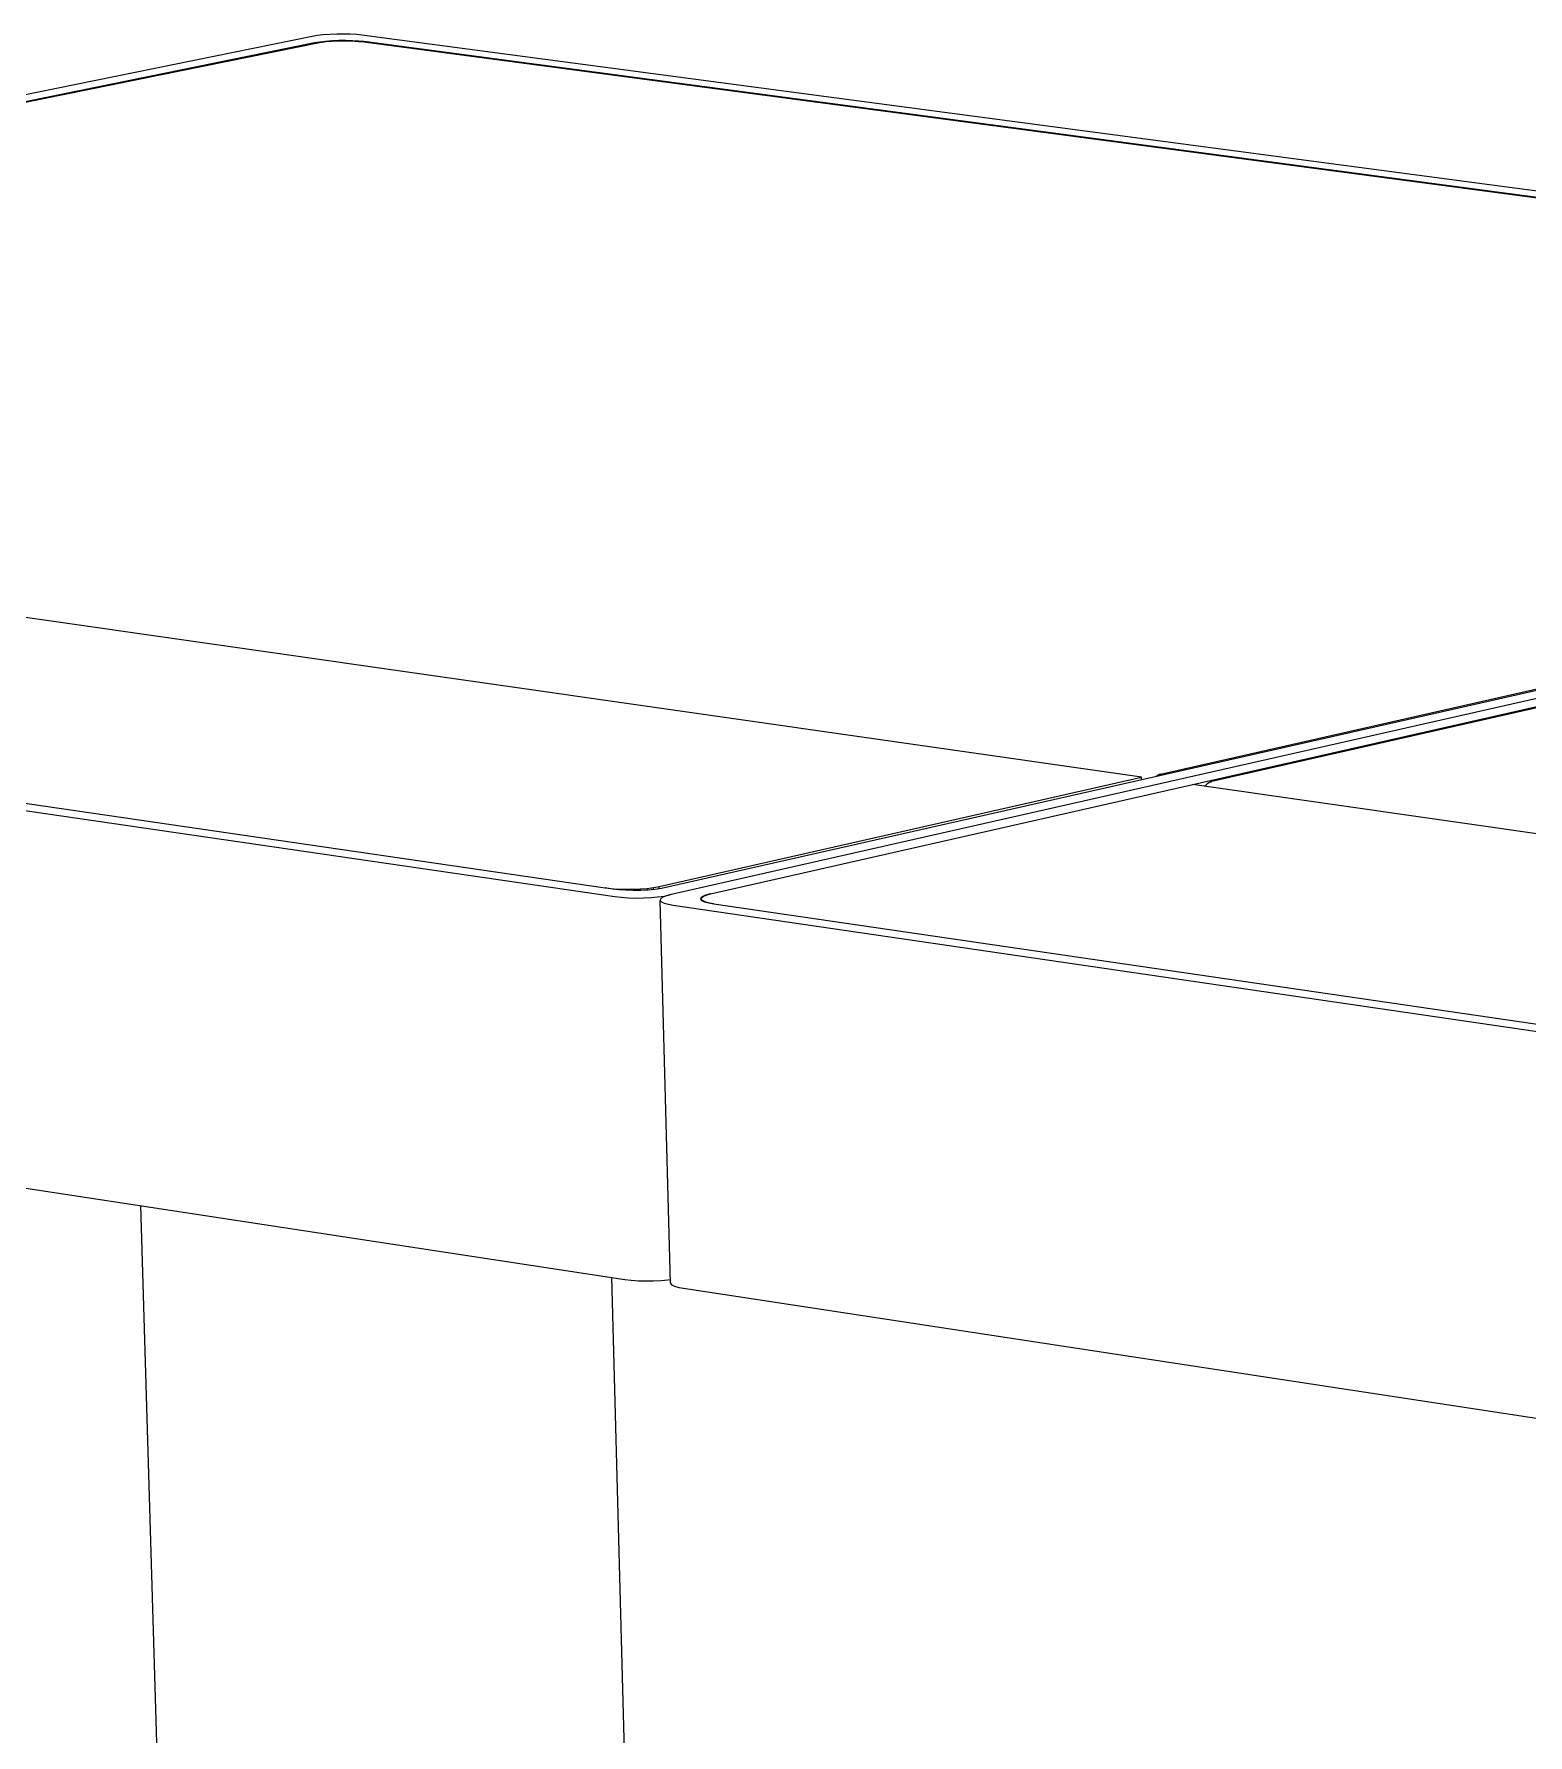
# Model space of a CAD drawing. Header units: millimetres. Extents: x -1283 to 2747, y -259 to 2557.
# Drawn here: x -489.3 to -359.7, y 872.3 to 1019.8 of the extents above; entities that cross this region are included whole.
import ezdxf

# ---------------------------------------------------------------- set-up
doc = ezdxf.new("R2010")
doc.units = ezdxf.units.MM
doc.header["$MEASUREMENT"] = 0
doc.layers.add('Utwórz2D linie widoczne', color=7, linetype='Continuous', true_color=0x000000)

msp = doc.modelspace()

# ---------------------------------------------------------------- linework, layer by layer
at = {"layer": 'Utwórz2D linie widoczne'}
for p, q in [((-464.75, 1019.71), (-465.2, 1019.63)), ((-464.25, 1019.77), (-464.75, 1019.71)), ((-463.67, 1019.81), (-464.25, 1019.77)), ((-463.07, 1019.83), (-463.67, 1019.81)), ((-462.48, 1019.84), (-463.07, 1019.83)), ((-461.89, 1019.83), (-462.48, 1019.84)), ((-461.32, 1019.79), (-461.89, 1019.83)), ((-460.88, 1019.74), (-461.32, 1019.79)), ((-239.12, 990.28), (-460.88, 1019.74)), ((-465.2, 1019.63), (-665.31, 978.9)), ((-661.9, 978.98), (-464.98, 1019.1)), ((-464.56, 1019.09), (-617.52, 987.92)), ((-464.98, 1019.1), (-464.53, 1019.17)), ((-464.98, 1019.01), (-464.98, 1019.1)), ((-464.01, 1019.15), (-464.56, 1019.09)), ((-464.53, 1019.17), (-464.04, 1019.23)), ((-464.53, 1019.09), (-464.53, 1019.17)), ((-464.04, 1019.23), (-463.47, 1019.27)), ((-464.04, 1019.14), (-464.04, 1019.23)), ((-463.5, 1019.19), (-464.01, 1019.15)), ((-462.92, 1019.22), (-463.5, 1019.19)), ((-463.47, 1019.27), (-462.88, 1019.3)), ((-463.47, 1019.19), (-463.47, 1019.27)), ((-462.33, 1019.22), (-462.92, 1019.22)), ((-462.88, 1019.3), (-462.29, 1019.3)), ((-462.88, 1019.22), (-462.88, 1019.3)), ((-461.75, 1019.21), (-462.33, 1019.22)), ((-462.29, 1019.3), (-461.71, 1019.29)), ((-462.29, 1019.22), (-462.29, 1019.3)), ((-461.19, 1019.17), (-461.75, 1019.21)), ((-461.71, 1019.29), (-461.15, 1019.25)), ((-461.71, 1019.21), (-461.71, 1019.29)), ((-460.7, 1019.12), (-461.19, 1019.17)), ((-461.15, 1019.25), (-460.72, 1019.21)), ((-461.15, 1019.17), (-461.15, 1019.25)), ((-460.72, 1019.21), (-242.43, 990.18)), ((-460.72, 1019.12), (-460.72, 1019.21)), ((-242.99, 990.17), (-460.7, 1019.12)), ((-241.56, 989.5), (-434.88, 945.7)), ((-238.62, 989.5), (-434.18, 945.15)), ((-430.64, 945.24), (-238.21, 988.92)), ((-391.59, 955.63), (-242.5, 989.4)), ((-237.77, 988.91), (-387.16, 954.99)), ((-393.26, 955.36), (-619.19, 987.68)), ((-665.26, 978.09), (-438.95, 945.01)), ((-661.85, 978.19), (-439.77, 945.76)), ((-435.09, 945.89), (-393.26, 955.36)), ((-393.25, 955.13), (-393.26, 955.36)), ((-391.97, 955.44), (-391.99, 955.42)), ((-391.94, 955.46), (-391.97, 955.44)), ((-391.92, 955.48), (-391.94, 955.46)), ((-391.89, 955.5), (-391.92, 955.48)), ((-391.86, 955.51), (-391.89, 955.5)), ((-391.83, 955.53), (-391.86, 955.51)), ((-391.8, 955.54), (-391.83, 955.53)), ((-391.78, 955.56), (-391.8, 955.54)), ((-391.75, 955.57), (-391.78, 955.56)), ((-391.72, 955.59), (-391.75, 955.57)), ((-391.68, 955.6), (-391.72, 955.59)), ((-391.65, 955.61), (-391.68, 955.6)), ((-391.62, 955.62), (-391.65, 955.61)), ((-391.59, 955.63), (-391.62, 955.62)), ((-387.64, 954.72), (-387.62, 954.74)), ((-387.62, 954.74), (-387.59, 954.77)), ((-387.59, 954.77), (-387.56, 954.79)), ((-387.56, 954.79), (-387.53, 954.81)), ((-387.53, 954.81), (-387.5, 954.84)), ((-387.5, 954.84), (-387.47, 954.86)), ((-387.47, 954.86), (-387.44, 954.88)), ((-387.44, 954.88), (-387.4, 954.9)), ((-387.4, 954.9), (-387.37, 954.91)), ((-387.37, 954.91), (-387.34, 954.93)), ((-387.34, 954.93), (-387.3, 954.94)), ((-387.3, 954.94), (-387.27, 954.96)), ((-387.27, 954.96), (-387.24, 954.97)), ((-387.24, 954.97), (-387.2, 954.98)), ((-387.2, 954.98), (-387.16, 954.99)), ((-142.05, 919.43), (-388.83, 954.73)), ((-387.76, 954.58), (-387.74, 954.61)), ((-387.74, 954.61), (-387.72, 954.64)), ((-387.72, 954.64), (-387.69, 954.66)), ((-387.69, 954.66), (-387.67, 954.69)), ((-387.67, 954.69), (-387.64, 954.72)), ((-663.89, 946.2), (-438.07, 911.8)), ((-435.58, 945.8), (-435.09, 945.89)), ((-435.09, 945.68), (-435.09, 945.89)), ((-439.14, 945.66), (-439.77, 945.76)), ((-439.77, 945.76), (-439.29, 945.7)), ((-439.29, 945.7), (-438.68, 945.66)), ((-439.29, 945.69), (-439.29, 945.7)), ((-438.6, 945.6), (-439.14, 945.66)), ((-438.95, 945.01), (-438.4, 944.95)), ((-438.68, 945.66), (-438.04, 945.64)), ((-438.67, 945.61), (-438.68, 945.66)), ((-437.98, 945.56), (-438.6, 945.6)), ((-438.4, 944.95), (-437.77, 944.9)), ((-438.04, 945.64), (-437.39, 945.65)), ((-438.03, 945.56), (-438.04, 945.64)), ((-437.34, 945.54), (-437.98, 945.56)), ((-437.77, 944.9), (-437.12, 944.88)), ((-437.39, 945.65), (-436.74, 945.68)), ((-437.39, 945.54), (-437.39, 945.65)), ((-436.69, 945.54), (-437.34, 945.54)), ((-437.12, 944.88), (-436.46, 944.89)), ((-436.74, 945.68), (-436.12, 945.72)), ((-436.74, 945.54), (-436.74, 945.68)), ((-436.04, 945.57), (-436.69, 945.54)), ((-436.46, 944.89), (-435.8, 944.92)), ((-436.12, 945.72), (-435.58, 945.8)), ((-436.11, 945.57), (-436.12, 945.72)), ((-435.48, 945.63), (-436.04, 945.57)), ((-435.8, 944.92), (-435.23, 944.98)), ((-435.58, 945.62), (-435.58, 945.8)), ((-434.88, 945.7), (-435.48, 945.63)), ((-435.23, 944.98), (-434.62, 945.05)), ((-434.97, 944.8), (-435, 944.68)), ((-435, 944.68), (-434.89, 944.56)), ((-434.12, 911.46), (-435, 944.68)), ((-434.84, 944.93), (-434.97, 944.8)), ((-434.89, 944.56), (-434.65, 944.45)), ((-434.55, 945.04), (-434.84, 944.93)), ((-434.65, 944.45), (-434.27, 944.34)), ((-434.62, 945.05), (-434.18, 945.15)), ((-434.62, 945.01), (-434.62, 945.05)), ((-434.18, 945.15), (-434.55, 945.04)), ((-431.49, 944.91), (-431.51, 944.79)), ((-431.51, 944.79), (-431.41, 944.67)), ((-431.3, 945.02), (-431.49, 944.91)), ((-431.44, 944.78), (-431.42, 944.9)), ((-431.34, 944.66), (-431.44, 944.78)), ((-431.42, 944.9), (-431.29, 945.02)), ((-431.41, 944.67), (-431.17, 944.56)), ((-431.1, 944.55), (-431.34, 944.66)), ((-431.07, 945.14), (-431.3, 945.02)), ((-431.29, 945.02), (-431.01, 945.13)), ((-431.17, 944.56), (-430.79, 944.46)), ((-430.72, 944.45), (-431.1, 944.55)), ((-430.64, 945.24), (-431.07, 945.14)), ((-431.01, 945.13), (-430.64, 945.24)), ((-430.79, 944.46), (-430.34, 944.38)), ((-430.34, 944.38), (-430.72, 944.45)), ((-434.27, 944.34), (-433.87, 944.27)), ((-433.87, 944.27), (-186.39, 908.09)), ((-430.34, 944.38), (-187.5, 908.91)), ((-478.61, 869.67), (-480.05, 918.2)), ((-439.24, 911.98), (-438.14, 870.85)), ((-438.07, 911.8), (-437.51, 911.74)), ((-437.51, 911.74), (-436.88, 911.69)), ((-436.88, 911.69), (-436.23, 911.67)), ((-436.23, 911.67), (-435.58, 911.68)), ((-435.58, 911.68), (-434.92, 911.71)), ((-434.92, 911.71), (-434.35, 911.77)), ((-434.35, 911.77), (-434.13, 911.8)), ((-434.12, 911.46), (-434.01, 911.33)), ((-434.01, 911.33), (-433.77, 911.22)), ((-433.77, 911.22), (-433.39, 911.11)), ((-433.39, 911.11), (-432.99, 911.03)), ((-432.99, 911.03), (-186.09, 873.43))]:
    msp.add_line(p, q, dxfattribs=at)

doc.saveas('drawing.dxf')
